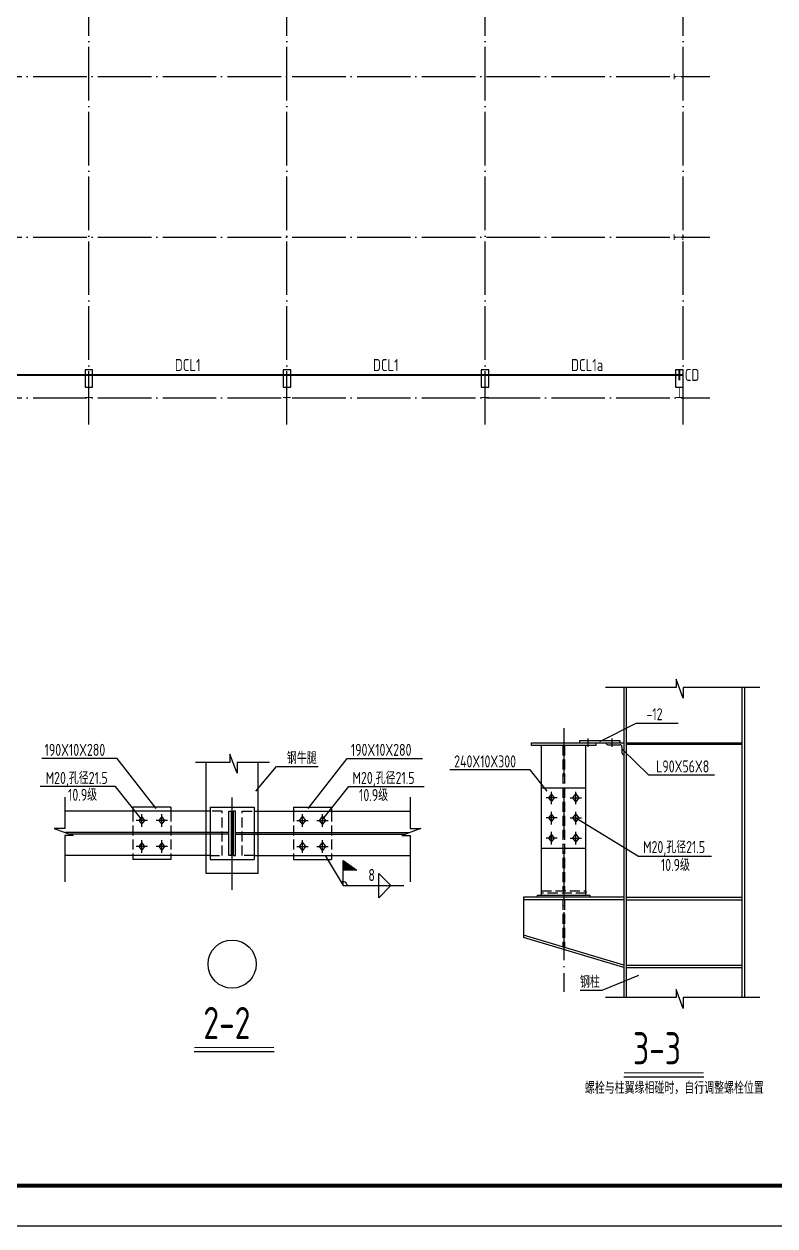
# Model space of a CAD drawing. Extents: x 8844666 to 9156203, y 1662182 to 2655606.
# Drawn here: x 9100167 to 9128219, y 2175256 to 2220133 of the extents above; entities that cross this region are included whole.
import ezdxf
from ezdxf.enums import TextEntityAlignment as Align

# ---------------------------------------------------------------- set-up
doc = ezdxf.new("R2010")
doc.units = 0
doc.header["$LTSCALE"] = 1000
doc.header["$MEASUREMENT"] = 0
for name, pattern in [('ACAD_ISO04W100', [30.5, 24, -3, 0.5, -3]), ('DASH', [0.35, 0.25, -0.1]), ('DOTE', [2.42, 2, -0.2, 0.02, -0.2])]:
    doc.linetypes.add(name, pattern=pattern)
doc.layers.get('0').update_dxf_attribs({"linetype": 'CONTINUOUS'})
for name, color, linetype in [('00-MS', 6, 'CONTINUOUS'), ('1-dcl', 4, 'CONTINUOUS'), ('ADIM', 3, 'CONTINUOUS'), ('AXIS', 3, 'CONTINUOUS'), ('AXIS_TEXT', 7, 'CONTINUOUS'), ('DCL', 6, 'CONTINUOUS'), ('DIM', 3, 'CONTINUOUS'), ('DOTE', 8, 'DOTE'), ('LAYER1', 7, 'CONTINUOUS'), ('PUB_TITLE', 4, 'CONTINUOUS'), ('TEXT', 7, 'CONTINUOUS'), ('THICK', 6, 'CONTINUOUS'), ('柱', 2, 'CONTINUOUS')]:
    doc.layers.add(name, color=color, linetype=linetype)
doc.styles.add('COMPLEX', font='COMPLEX')
doc.styles.add('hztxt', font='atssdeng.shx', dxfattribs={"width": 0.7, "height": 10, "bigfont": 'atssdchn.shx'})
doc.styles.add('TSSD_REIN', font='atssdeng.shx', dxfattribs={"width": 0.7, "bigfont": 'atssdchn.shx'})

# ---------------------------------------------------------------- blocks, each defined once
blk = doc.blocks.new('_AXISO')
blk.add_circle((0, 0), 0.5)
at = {"layer": 'AXIS_TEXT', "style": 'COMPLEX', "width": 1.041667}
blk.add_attdef('A', text='', height=0.56, dxfattribs=at).set_placement((-0.25, -0.28), (0.25, -0.28), align=Align.FIT)
blk = doc.blocks.new('A$C59744BDE')
at = {"layer": 'ADIM', "linetype": 'ByBlock'}
for p, q in [((0.75, 1.95), (0, 0.97)), ((0, 0.97), (0.75, 0)), ((1.5, 0.97), (0.75, 1.95)), ((0.75, 0), (1.5, 0.97))]:
    blk.add_line(p, q, dxfattribs=at)
blk = doc.blocks.new('32F1G53F4HF4H')
at = {"layer": 'DIM'}
blk.add_hatch(color=256, dxfattribs=at).paths.add_polyline_path([(6306769.6, 1860100.9), (6306769.6, 1860051.9), (6306837.5, 1860051.9)])
for p, q in [((6305794.1, 1860300.3), (6305738.2, 1860300.3)), ((6305766.2, 1860268.3), (6305766.2, 1860331)), ((6305894.1, 1860300.3), (6305838.1, 1860300.3)), ((6305866.1, 1860268.3), (6305866.1, 1860331)), ((6306538.1, 1860300.3), (6306594.1, 1860300.3)), ((6306566.1, 1860268.3), (6306566.1, 1860331)), ((6306638.1, 1860300.3), (6306694.1, 1860300.3)), ((6306666.1, 1860268.3), (6306666.1, 1860331)), ((6305766.2, 1860138.3), (6305766.2, 1860201)), ((6305866.1, 1860138.3), (6305866.1, 1860201)), ((6306566.1, 1860138.3), (6306566.1, 1860201)), ((6306666.1, 1860138.3), (6306666.1, 1860201)), ((6305794.1, 1860170.3), (6305738.2, 1860170.3)), ((6305894.1, 1860170.3), (6305838.1, 1860170.3)), ((6306538.1, 1860170.3), (6306594.1, 1860170.3)), ((6306638.1, 1860170.3), (6306694.1, 1860170.3))]:
    blk.add_line(p, q)
at = {"layer": '00-MS'}
for p, q in [((6306086.1, 1860035.3), (6306086.1, 1860588.7)), ((6306346.1, 1860035.3), (6306346.1, 1860588.7)), ((6305911.1, 1860365.3), (6305721.2, 1860365.3)), ((6305721.2, 1860365.3), (6305721.2, 1860345.3)), ((6305911.1, 1860365.3), (6305911.1, 1860345.3)), ((6306106.1, 1860365.3), (6306326.1, 1860365.3)), ((6306106.1, 1860365.3), (6306106.1, 1860105.3)), ((6306326.1, 1860365.3), (6306326.1, 1860105.3)), ((6306521.1, 1860365.3), (6306521.1, 1860345.3)), ((6306521.1, 1860365.3), (6306711.1, 1860365.3)), ((6306711.1, 1860365.3), (6306711.1, 1860345.3)), ((6306106.1, 1860345.3), (6305382.5, 1860345.3)), ((6306199.1, 1860345.3), (6306211.1, 1860345.3)), ((6306199.1, 1860125.3), (6306199.1, 1860345.3)), ((6306211.1, 1860345.3), (6306211.1, 1860125.3)), ((6306233.1, 1860345.3), (6306221.1, 1860345.3)), ((6306221.1, 1860345.3), (6306221.1, 1860125.3)), ((6306233.1, 1860125.3), (6306233.1, 1860345.3)), ((6306326.1, 1860345.3), (6307102.3, 1860345.3)), ((6306199.1, 1860239.3), (6305386.3, 1860239.3)), ((6306233.1, 1860239.3), (6307098.5, 1860239.3)), ((6306199.1, 1860231.3), (6305407.6, 1860231.3)), ((6306233.1, 1860231.3), (6307077.2, 1860231.3)), ((6306106.1, 1860125.3), (6305382.5, 1860125.3)), ((6305721.2, 1860125.3), (6305721.2, 1860105.3)), ((6305911.1, 1860125.3), (6305911.1, 1860105.3)), ((6306211.1, 1860125.3), (6306199.1, 1860125.3)), ((6306221.1, 1860125.3), (6306233.1, 1860125.3)), ((6306326.1, 1860125.3), (6307102.3, 1860125.3)), ((6306521.1, 1860125.3), (6306521.1, 1860105.3)), ((6306711.1, 1860125.3), (6306711.1, 1860105.3)), ((6305911.1, 1860105.3), (6305721.2, 1860105.3)), ((6306106.1, 1860105.3), (6306326.1, 1860105.3)), ((6306521.1, 1860105.3), (6306711.1, 1860105.3)), ((6306346.1, 1860035.3), (6306086.1, 1860035.3))]:
    blk.add_line(p, q, dxfattribs=at)
at = {"layer": '00-MS', "linetype": 'DASH', "ltscale": 0.2}
for p, q in [((6305721.2, 1860345.3), (6305721.2, 1860125.3)), ((6305911.1, 1860345.3), (6305911.1, 1860125.3)), ((6306166.1, 1860345.3), (6306103.1, 1860345.3)), ((6306166.1, 1860125.3), (6306166.1, 1860345.3)), ((6306266.1, 1860345.3), (6306326.1, 1860345.3)), ((6306266.1, 1860125.3), (6306266.1, 1860345.3)), ((6306521.1, 1860345.3), (6306521.1, 1860125.3)), ((6306711.1, 1860345.3), (6306711.1, 1860125.3)), ((6306103.1, 1860125.3), (6306166.1, 1860125.3)), ((6306326.1, 1860125.3), (6306266.1, 1860125.3))]:
    blk.add_line(p, q, dxfattribs=at)
at = {"layer": 'DIM'}
for p, q in [((6305642.9, 1860608.7), (6305267.8, 1860608.7)), ((6305838, 1860358.7), (6305642.9, 1860608.7)), ((6306594.2, 1860358.7), (6306789.3, 1860608.7)), ((6306789.3, 1860608.7), (6307164.5, 1860608.7)), ((6306334.3, 1860445.7), (6306436.3, 1860568.7)), ((6306436.3, 1860568.7), (6306644.9, 1860568.7)), ((6305634.5, 1860469), (6305259.4, 1860469)), ((6305764.9, 1860306.8), (6305634.5, 1860469)), ((6306216.1, 1859954.1), (6306216.1, 1860414.5)), ((6306667.3, 1860306.8), (6306797.7, 1860469)), ((6306797.7, 1860469), (6307172.9, 1860469)), ((6306680.1, 1860125), (6306706.4, 1860080.9)), ((6306680.1, 1860125), (6306769.6, 1859975.3)), ((6306769.6, 1859975.3), (6306769.6, 1860100.9)), ((6306769.6, 1860100.9), (6306837.5, 1860051.9)), ((6306837.5, 1860051.9), (6306769.6, 1860051.9)), ((6306947.1, 1859915.3), (6306947.1, 1860035.3)), ((6306947.1, 1860035.3), (6307007.1, 1859975.3)), ((6306769.6, 1859975.3), (6307070.8, 1859975.3)), ((6307007.1, 1859975.3), (6306947.1, 1859915.3))]:
    blk.add_line(p, q, dxfattribs=at)
blk.add_ellipse((6306769.6, 1859975.3), major_axis=(19.4, 0.1), ratio=1, start_param=-0.005328, end_param=2.104217, dxfattribs=at)
at = {"layer": 'LAYER1', "color": 3}
for p, q in [((6306205.3, 1860630), (6306205.3, 1860588.7)), ((6306240.7, 1860535.5), (6306205.3, 1860630)), ((6306205.3, 1860588.7), (6306033.1, 1860588.7)), ((6306240.7, 1860588.7), (6306240.7, 1860535.5)), ((6306401.6, 1860588.7), (6306240.7, 1860588.7)), ((6305382.5, 1860416.1), (6305382.5, 1860260.6)), ((6307102.3, 1860416.1), (6307102.3, 1860260.6)), ((6305329.3, 1860260.6), (6305423.9, 1860225.2)), ((6305382.5, 1860260.6), (6305329.3, 1860260.6)), ((6307155.5, 1860260.6), (6307060.9, 1860225.2)), ((6307102.3, 1860260.6), (6307155.5, 1860260.6)), ((6305382.5, 1860225.2), (6305382.5, 1859994.5)), ((6305423.9, 1860225.2), (6305382.5, 1860225.2)), ((6307060.9, 1860225.2), (6307102.3, 1860225.2)), ((6307102.3, 1860225.2), (6307102.3, 1859994.5))]:
    blk.add_line(p, q, dxfattribs=at)
at = {"layer": 'TEXT', "color": 3}
blk.add_line((6306027.6, 1859149.5), (6306424.9, 1859149.5), dxfattribs=at)
at = {"layer": 'TEXT', "color": 3, "const_width": 5}
blk.add_lwpolyline([(6306027.6, 1859169.4), (6306424.9, 1859169.4)], dxfattribs=at)
at = {"xscale": 19.99799693003297, "yscale": 19.9979969067499, "zscale": 19.99799689905347}
for p in [(6305751.2, 1860280.8), (6305851.1, 1860280.8), (6305751.2, 1860150.8), (6305851.1, 1860150.8)]:
    blk.add_blockref('A$C59744BDE', p, dxfattribs=at)
at = {"extrusion": (0, 0, -1), "xscale": 19.99799693003297, "yscale": 19.9979969067499, "zscale": -19.99799689905347}
for p in [(-6306581.1, 1860280.8), (-6306681.1, 1860280.8), (-6306581.1, 1860150.8), (-6306681.1, 1860150.8)]:
    blk.add_blockref('A$C59744BDE', p, dxfattribs=at)
at = {"layer": 'AXIS', "xscale": 239.9759631603956, "yscale": 239.9759628809988, "zscale": 239.9759627886416}
blk.add_blockref('_AXISO', (6306216.1, 1859584.7), dxfattribs=at)
at = {"layer": 'TEXT', "style": 'hztxt', "width": 0.75}
for s, height, p in [('190X10X280', 59.99, (6305282.1, 1860621.2)), ('190X10X280', 59.99, (6306807.5, 1860621.2)), ('钢牛腿', 59.99, (6306488.8, 1860581.2)), ('M20,孔径21.5', 59.99, (6305287.5, 1860481.5)), ('M20,孔径21.5', 59.99, (6306815.9, 1860481.5)), ('10.9级', 59.99, (6305398.9, 1860397.5)), ('10.9级', 59.99, (6306848.4, 1860396.3)), ('2-2', 159.98, (6306072.8, 1859211.5))]:
    blk.add_text(s, height=height, dxfattribs=at).set_placement(p)
blk.add_text('8', height=60, dxfattribs=at).set_placement((6306927.1, 1860028.3), align=Align.MIDDLE_RIGHT)
blk = doc.blocks.new('32D1F354G5G')
for p, q in [((6309322.5, 1860477.9), (6309322.5, 1860540.6)), ((6309442.5, 1860477.9), (6309442.5, 1860540.6)), ((6309350.5, 1860509.8), (6309294.5, 1860509.8)), ((6309414.5, 1860509.8), (6309470.5, 1860509.8)), ((6309322.5, 1860377.9), (6309322.5, 1860440.6)), ((6309442.5, 1860377.9), (6309442.5, 1860440.6)), ((6309350.5, 1860409.9), (6309294.5, 1860409.9)), ((6309414.5, 1860409.9), (6309470.5, 1860409.9)), ((6309350.5, 1860309.9), (6309294.5, 1860309.9)), ((6309322.5, 1860277.9), (6309322.5, 1860340.6)), ((6309414.5, 1860309.9), (6309470.5, 1860309.9)), ((6309442.5, 1860277.9), (6309442.5, 1860340.6))]:
    blk.add_line(p, q)
at = {"layer": '00-MS'}
for p, q in [((6309682.5, 1861058.8), (6309682.5, 1859515.4)), ((6309694.5, 1861058.8), (6309694.5, 1859515.4)), ((6310270.4, 1861058.8), (6310270.4, 1859515.4)), ((6310282.4, 1861058.8), (6310282.4, 1859515.4)), ((6309462.5, 1860784.8), (6309462.5, 1860794.8)), ((6309462.5, 1860794.8), (6309662.5, 1860794.8)), ((6309462.5, 1860784.8), (6309662.5, 1860784.8)), ((6309592.5, 1860784.8), (6309682.5, 1860784.8)), ((6309602.5, 1860774.8), (6309662.5, 1860774.8)), ((6309662.5, 1860794.8), (6309662.5, 1860784.8)), ((6309662.5, 1860794.8), (6309662.5, 1860784.8)), ((6309694.5, 1860784.8), (6310270.4, 1860784.8)), ((6309694.5, 1860776.8), (6310270.4, 1860776.8)), ((6309672.5, 1860764.8), (6309672.5, 1860734.8)), ((6309682.5, 1860724.8), (6309682.5, 1860724.8)), ((6309182.5, 1860014.9), (6309182.5, 1859814.9)), ((6309682.5, 1860014.9), (6309182.5, 1860014.9)), ((6309682.5, 1860002.9), (6309182.5, 1860002.9)), ((6309694.5, 1860014.9), (6310270.4, 1860014.9)), ((6309694.5, 1860002.9), (6310270.4, 1860002.9)), ((6309682.5, 1859676.9), (6309182.5, 1859826.9)), ((6309682.5, 1859664.9), (6309182.5, 1859814.9)), ((6309694.5, 1859676.9), (6310270.4, 1859676.9)), ((6309694.5, 1859664.9), (6310270.4, 1859664.9))]:
    blk.add_line(p, q, dxfattribs=at)
for centre, start_param, end_param in [((6309602.5, 1860784.8), 0.02366, 1.594457), ((6309662.5, 1860764.8), 3.165253, 4.736049), ((6309682.5, 1860734.8), 0.02366, 1.594457)]:
    blk.add_ellipse(centre, major_axis=(-10, 0.24), ratio=1, start_param=start_param, end_param=end_param, dxfattribs=at)
at = {"layer": '1-dcl'}
for p, q in [((6309222.5, 1860770.8), (6309222.5, 1860784.8)), ((6309222.5, 1860784.8), (6309542.5, 1860784.8)), ((6309542.5, 1860784.8), (6309542.5, 1860770.8)), ((6309542.5, 1860770.8), (6309222.5, 1860770.8)), ((6309272.5, 1860024.9), (6309272.5, 1860770.8)), ((6309492.5, 1860024.9), (6309492.5, 1860770.8)), ((6309272.5, 1860559.8), (6309492.5, 1860559.8)), ((6309272.5, 1860259.9), (6309492.5, 1860259.9)), ((6309252.5, 1860024.9), (6309512.5, 1860024.9)), ((6309252.5, 1860014.9), (6309252.5, 1860024.9)), ((6309512.5, 1860014.9), (6309252.5, 1860014.9)), ((6309512.5, 1860024.9), (6309512.5, 1860014.9))]:
    blk.add_line(p, q, dxfattribs=at)
at = {"layer": '1-dcl', "linetype": 'DASH', "ltscale": 0.2}
for p, q in [((6309378.5, 1860770.8), (6309378.5, 1860046.9)), ((6309386.5, 1860770.8), (6309386.5, 1860046.9)), ((6309272.5, 1860046.9), (6309492.5, 1860046.9)), ((6309272.5, 1860034.9), (6309272.5, 1860046.9)), ((6309492.5, 1860034.9), (6309272.5, 1860034.9)), ((6309378.5, 1860002.9), (6309378.5, 1859768.1)), ((6309386.5, 1860002.9), (6309386.5, 1859765.7)), ((6309492.5, 1860046.9), (6309492.5, 1860034.9))]:
    blk.add_line(p, q, dxfattribs=at)
at = {"layer": 'DIM', "linetype": 'ACAD_ISO04W100', "ltscale": 0.01}
blk.add_line((6309382.5, 1860856.5), (6309382.5, 1859544.4), dxfattribs=at)
at = {"layer": 'DIM'}
for p, q in [((6309562.5, 1860789.8), (6309744.3, 1860882)), ((6309744.3, 1860882), (6309952.2, 1860882)), ((6309674.9, 1860750.1), (6309805.3, 1860624.1)), ((6309215.9, 1860649.8), (6308816.1, 1860649.8)), ((6309299.8, 1860543.4), (6309215.9, 1860649.8)), ((6309805.3, 1860624.1), (6310132.9, 1860624.1)), ((6309442.5, 1860409.9), (6309755.5, 1860219.5)), ((6309755.5, 1860219.5), (6310118.5, 1860219.5)), ((6309754.7, 1859625), (6309572.8, 1859551.4)), ((6309572.8, 1859551.4), (6309463.9, 1859551.4))]:
    blk.add_line(p, q, dxfattribs=at)
at = {"layer": 'LAYER1', "color": 3}
for p, q in [((6309942.1, 1861100.2), (6309942.1, 1861058.8)), ((6309977.6, 1861005.6), (6309942.1, 1861100.2)), ((6309942.1, 1861058.8), (6309590.1, 1861058.8)), ((6309977.6, 1861058.8), (6309977.6, 1861005.6)), ((6310360.1, 1861058.8), (6309977.6, 1861058.8)), ((6309942.1, 1859556.8), (6309942.1, 1859515.4)), ((6309977.6, 1859462.2), (6309942.1, 1859556.8)), ((6309942.1, 1859515.4), (6309590.1, 1859515.4)), ((6309977.6, 1859515.4), (6309977.6, 1859462.2)), ((6310360.1, 1859515.4), (6309977.6, 1859515.4))]:
    blk.add_line(p, q, dxfattribs=at)
at = {"layer": 'TEXT', "color": 3}
blk.add_line((6309682.4, 1859121.5), (6310079.7, 1859121.5), dxfattribs=at)
at = {"layer": 'TEXT', "color": 3, "const_width": 5}
blk.add_lwpolyline([(6309682.4, 1859141.5), (6310079.7, 1859141.5)], dxfattribs=at)
at = {"layer": 'THICK', "linetype": 'Continuous'}
for p, q in [((6309502.5, 1860804.8), (6309502.5, 1860764.8)), ((6309622.5, 1860804.8), (6309622.5, 1860764.8))]:
    blk.add_line(p, q, dxfattribs=at)
at = {"xscale": 19.99799693003297, "yscale": 19.9979969067499, "zscale": 19.99799689905347}
for p in [(6309307.5, 1860490.3), (6309307.5, 1860390.4), (6309307.5, 1860290.4)]:
    blk.add_blockref('A$C59744BDE', p, dxfattribs=at)
at = {"extrusion": (0, 0, -1), "xscale": 19.99799693003297, "yscale": 19.9979969067499, "zscale": -19.99799689905347}
for p in [(-6309457.5, 1860490.3), (-6309457.5, 1860390.4), (-6309457.5, 1860290.4)]:
    blk.add_blockref('A$C59744BDE', p, dxfattribs=at)
at = {"layer": 'TEXT', "style": 'hztxt', "width": 0.75}
for s, height, p in [('-12', 59.99, (6309795, 1860896.7)), ('240X10X300', 59.99, (6308837, 1860661.6)), ('L90X56X8', 59.99, (6309843.2, 1860636.6)), ('M20,孔径21.5', 59.99, (6309778.2, 1860235.2)), ('10.9级', 59.99, (6309866.6, 1860146.1)), ('钢柱', 59.99, (6309463.5, 1859564)), ('3-3', 159.98, (6309727.6, 1859183.5)), ('螺栓与柱翼缘相碰时，自行调整螺栓位置', 59.994, (6309488.1, 1859036.5))]:
    blk.add_text(s, height=height, dxfattribs=at).set_placement(p)

msp = doc.modelspace()

# ---------------------------------------------------------------- hatches: boundary and pattern name
at = {"layer": '柱'}
for color, points in [(3, [(9124439.3, 2218077.3), (9124439.3, 2218277.3), (9124471.3, 2218277.3), (9124471.3, 2218189.3), (9124757.3, 2218189.3), (9124757.3, 2218277.3), (9124789.3, 2218277.3), (9124789.3, 2218077.3), (9124757.3, 2218077.3), (9124757.3, 2218165.3), (9124471.3, 2218165.3), (9124471.3, 2218077.3)]), (3, [(9124439.3, 2212077.3), (9124439.3, 2212277.3), (9124471.3, 2212277.3), (9124471.3, 2212189.3), (9124757.3, 2212189.3), (9124757.3, 2212277.3), (9124789.3, 2212277.3), (9124789.3, 2212077.3), (9124757.3, 2212077.3), (9124757.3, 2212165.3), (9124471.3, 2212165.3), (9124471.3, 2212077.3)]), (2, [(9102729.3, 2206177.3), (9102449.3, 2206177.3), (9102449.3, 2206209.3), (9102577.3, 2206209.3), (9102577.3, 2206545.3), (9102449.3, 2206545.3), (9102449.3, 2206577.3), (9102729.3, 2206577.3), (9102729.3, 2206545.3), (9102601.3, 2206545.3), (9102601.3, 2206209.3), (9102729.3, 2206209.3)]), (2, [(9110129.3, 2206177.3), (9109849.3, 2206177.3), (9109849.3, 2206209.3), (9109977.3, 2206209.3), (9109977.3, 2206545.3), (9109849.3, 2206545.3), (9109849.3, 2206577.3), (9110129.3, 2206577.3), (9110129.3, 2206545.3), (9110001.3, 2206545.3), (9110001.3, 2206209.3), (9110129.3, 2206209.3)]), (2, [(9117529.3, 2206177.3), (9117249.3, 2206177.3), (9117249.3, 2206209.3), (9117377.3, 2206209.3), (9117377.3, 2206545.3), (9117249.3, 2206545.3), (9117249.3, 2206577.3), (9117529.3, 2206577.3), (9117529.3, 2206545.3), (9117401.3, 2206545.3), (9117401.3, 2206209.3), (9117529.3, 2206209.3)]), (2, [(9124789.3, 2206177.3), (9124509.3, 2206177.3), (9124509.3, 2206209.3), (9124637.3, 2206209.3), (9124637.3, 2206545.3), (9124509.3, 2206545.3), (9124509.3, 2206577.3), (9124789.3, 2206577.3), (9124789.3, 2206545.3), (9124661.3, 2206545.3), (9124661.3, 2206209.3), (9124789.3, 2206209.3)])]:
    msp.add_hatch(color=color, dxfattribs=at).paths.add_polyline_path(points)

# ---------------------------------------------------------------- linework, layer by layer
at = {"layer": 'DCL', "linetype": 'DASH', "ltscale": 2, "const_width": 75}
msp.add_lwpolyline([(8917589.3, 2207027.3), (9124789.3, 2207027.3)], dxfattribs=at)
at = {"layer": 'DCL', "ltscale": 0.05}
for points in [[(9102449.3, 2206577.3), (9102729.3, 2206577.3), (9102729.3, 2207227.3), (9102449.3, 2207227.3)], [(9109849.3, 2206577.3), (9110129.3, 2206577.3), (9110129.3, 2207227.3), (9109849.3, 2207227.3)], [(9117249.3, 2206577.3), (9117529.3, 2206577.3), (9117529.3, 2207227.3), (9117249.3, 2207227.3)], [(9124509.3, 2206577.3), (9124789.3, 2206577.3), (9124789.3, 2207227.3), (9124509.3, 2207227.3)]]:
    msp.add_lwpolyline(points, close=True, dxfattribs=at)
at = {"layer": 'DCL', "color": 5, "ltscale": 2, "const_width": 75}
msp.add_lwpolyline([(9124649.3, 2207227.3), (9124649.3, 2206827.3)], dxfattribs=at)
at = {"layer": 'DOTE'}
for p, q in [((9102589.3, 2205177.3), (9102589.3, 2255177.3)), ((9109989.3, 2205177.3), (9109989.3, 2255177.3)), ((9117389.3, 2205177.3), (9117389.3, 2255177.3)), ((9124789.3, 2205177.3), (9124789.3, 2255177.3)), ((8916589.3, 2218177.3), (9125789.3, 2218177.3)), ((8916589.3, 2212177.3), (9125789.3, 2212177.3)), ((8916589.3, 2206177.3), (9125789.3, 2206177.3))]:
    msp.add_line(p, q, dxfattribs=at)
at = {"layer": 'PUB_TITLE'}
msp.add_lwpolyline([(8903902.8, 2175256.5), (9156202.8, 2175256.5), (9156202.8, 2264356.5), (8903902.8, 2264356.5)], close=True, dxfattribs=at)
at = {"layer": 'PUB_TITLE', "const_width": 150}
msp.add_lwpolyline([(8907652.8, 2176756.5), (9154702.8, 2176756.5), (9154702.8, 2262856.5), (8907652.8, 2262856.5)], close=True, dxfattribs=at)
at = {"layer": '柱', "color": 3, "const_width": 5}
for points in [[(9124439.3, 2218077.3), (9124439.3, 2218277.3), (9124471.3, 2218277.3), (9124471.3, 2218189.3), (9124757.3, 2218189.3), (9124757.3, 2218277.3), (9124789.3, 2218277.3), (9124789.3, 2218077.3), (9124757.3, 2218077.3), (9124757.3, 2218165.3), (9124471.3, 2218165.3), (9124471.3, 2218077.3)], [(9124439.3, 2212077.3), (9124439.3, 2212277.3), (9124471.3, 2212277.3), (9124471.3, 2212189.3), (9124757.3, 2212189.3), (9124757.3, 2212277.3), (9124789.3, 2212277.3), (9124789.3, 2212077.3), (9124757.3, 2212077.3), (9124757.3, 2212165.3), (9124471.3, 2212165.3), (9124471.3, 2212077.3)]]:
    msp.add_lwpolyline(points, close=True, dxfattribs=at)
at = {"layer": '柱', "color": 2, "const_width": 5}
for points in [[(9102729.3, 2206177.3), (9102449.3, 2206177.3), (9102449.3, 2206209.3), (9102577.3, 2206209.3), (9102577.3, 2206545.3), (9102449.3, 2206545.3), (9102449.3, 2206577.3), (9102729.3, 2206577.3), (9102729.3, 2206545.3), (9102601.3, 2206545.3), (9102601.3, 2206209.3), (9102729.3, 2206209.3)], [(9110129.3, 2206177.3), (9109849.3, 2206177.3), (9109849.3, 2206209.3), (9109977.3, 2206209.3), (9109977.3, 2206545.3), (9109849.3, 2206545.3), (9109849.3, 2206577.3), (9110129.3, 2206577.3), (9110129.3, 2206545.3), (9110001.3, 2206545.3), (9110001.3, 2206209.3), (9110129.3, 2206209.3)], [(9117529.3, 2206177.3), (9117249.3, 2206177.3), (9117249.3, 2206209.3), (9117377.3, 2206209.3), (9117377.3, 2206545.3), (9117249.3, 2206545.3), (9117249.3, 2206577.3), (9117529.3, 2206577.3), (9117529.3, 2206545.3), (9117401.3, 2206545.3), (9117401.3, 2206209.3), (9117529.3, 2206209.3)], [(9124789.3, 2206177.3), (9124509.3, 2206177.3), (9124509.3, 2206209.3), (9124637.3, 2206209.3), (9124637.3, 2206545.3), (9124509.3, 2206545.3), (9124509.3, 2206577.3), (9124789.3, 2206577.3), (9124789.3, 2206545.3), (9124661.3, 2206545.3), (9124661.3, 2206209.3), (9124789.3, 2206209.3)]]:
    msp.add_lwpolyline(points, close=True, dxfattribs=at)

# ---------------------------------------------------------------- block references
at = {"xscale": 7.5, "yscale": 7.5, "zscale": 7.5}
for name, p in [('32D1F354G5G', (-38200041.9, -11762584.6)), ('32F1G53F4HF4H', (-38188679.6, -11761851.6))]:
    msp.add_blockref(name, p, dxfattribs=at)

# ---------------------------------------------------------------- texts
at = {"layer": 'DCL', "ltscale": 0.05, "style": 'TSSD_REIN', "width": 0.8}
for s, p in [('DCL1', (9105802.5, 2207176)), ('DCL1', (9113202.5, 2207176)), ('DCL1a', (9120602.5, 2207176))]:
    msp.add_text(s, height=450, dxfattribs=at).set_placement(p)
at = {"layer": 'DCL', "color": 5, "ltscale": 0.05, "style": 'TSSD_REIN', "width": 0.8}
msp.add_text('CD', height=450, dxfattribs=at).set_placement((9124851.4, 2206806.5))

doc.saveas('drawing.dxf')
